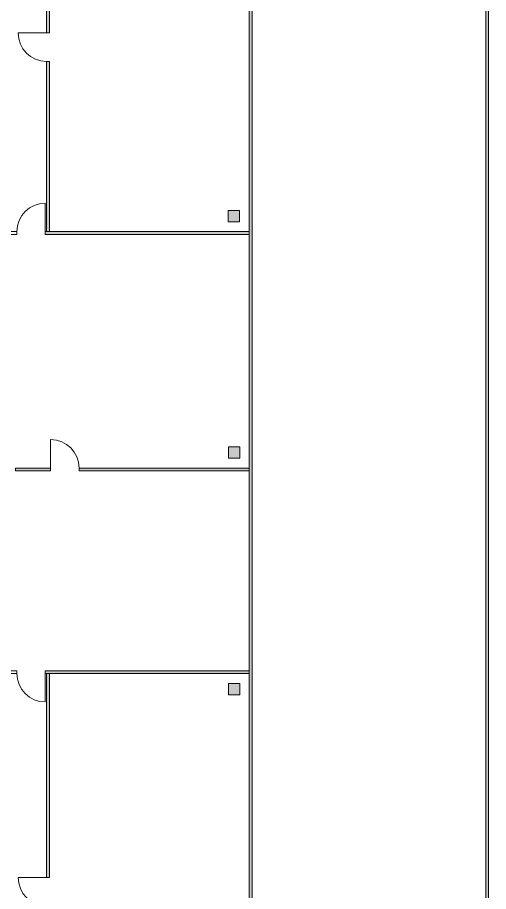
# Model space of a CAD drawing. Header units: inches. Extents: x 33931 to 204452, y 8264 to 159539.
# Drawn here: x 187718 to 204450, y 26922 to 57968 of the extents above; entities that cross this region are included whole.
import ezdxf

# ---------------------------------------------------------------- set-up
doc = ezdxf.new("R2010")
doc.units = ezdxf.units.IN
doc.header["$LTSCALE"] = 200
doc.header["$MEASUREMENT"] = 0
doc.linetypes.add('AUSGEZOGEN', pattern=[0])
doc.linetypes.add('Standardmuster', pattern=[0])
doc.layers.add('Grundebene', color=7, linetype='Continuous')

# ---------------------------------------------------------------- blocks, each defined once
blk = doc.blocks.new('COMPLEXOBJECT_1-340B')
at = {"layer": 'Grundebene', "true_color": 0x000000, "transparency": 33554687}
blk.add_hatch(color=18, dxfattribs=at).paths.add_polyline_path([(161401, 34764), (185296, 34764), (185296, 34664), (161401, 34664)], flags=0)
at = {"layer": 'Grundebene', "color": 18, "linetype": 'AUSGEZOGEN', "lineweight": 13, "true_color": 0x000000}
for points in [[(185296, 34764), (161401, 34764), (161401, 34664), (185296, 34664), (185296, 34764)], [(186306, 34764), (186306, 34664), (187696, 34664), (187696, 34764), (186306, 34764)], [(188706, 34764), (188706, 34664), (195951, 34664), (195951, 34764), (188706, 34764)]]:
    blk.add_lwpolyline(points, dxfattribs=at)
blk = doc.blocks.new('COMPLEXOBJECT_2-3416')
at = {"layer": 'Grundebene', "color": 18, "linetype": 'AUSGEZOGEN', "lineweight": 13, "true_color": 0x000000}
for points in [[(185295.957615, 50363.75), (173225.957615, 50363.75), (173225.957615, 50352.29319), (173175.957615, 50352.29319), (173175.957615, 50363.75), (171800.876285, 50363.75), (171800.876185, 50363.55876), (171700.876185, 50363.58387), (171700.876265, 50363.75), (169900.876195, 50363.75), (169900.876185, 50363.58387), (169800.876185, 50363.58387), (169800.876195, 50363.75), (168425.957615, 50363.75), (168425.957615, 50352.29319), (168375.957615, 50352.29319), (168375.957615, 50363.75), (161400.957615, 50363.75), (161400.957615, 50263.75), (165950.957615, 50263.75), (165950.957615, 50313.75), (166050.957615, 50313.75), (166050.957615, 50263.75), (185295.957615, 50263.75), (185295.957615, 50363.75)], [(187695.957615, 50363.75), (186305.957615, 50363.75), (186305.957615, 50263.75), (187695.957615, 50263.75), (187695.957615, 50363.75)], [(195950.957615, 50363.75), (188705.957615, 50363.75), (188705.957615, 50263.75), (195950.957615, 50263.75), (195950.957615, 50363.75)]]:
    blk.add_lwpolyline(points, dxfattribs=at)
blk = doc.blocks.new('COMPLEXOBJECT_22-34A4')
at = {"layer": 'Grundebene', "color": 18, "linetype": 'AUSGEZOGEN', "lineweight": 13, "true_color": 0x000000}
for points in [[(188750.957615, 34663.75), (188750.957615, 27418.75), (188850.957615, 27418.75), (188850.957615, 34663.75), (188750.957615, 34663.75)], [(188850.957615, 25162.33657), (188850.957615, 26408.75), (188750.957615, 26408.75), (188750.957615, 25162.33657), (188850.957615, 25162.33657)]]:
    blk.add_lwpolyline(points, dxfattribs=at)
blk = doc.blocks.new('COMPLEXOBJECT_32-34D1')
at = {"layer": 'Grundebene', "color": 18, "linetype": 'AUSGEZOGEN', "lineweight": 13, "true_color": 0x000000}
for points in [[(187650.957615, 41863.75), (188895.957615, 41863.75), (188895.957615, 41963.75), (187650.957615, 41963.75), (187650.957615, 41863.75)], [(189905.957615, 41863.75), (195950.957615, 41863.75), (195950.957615, 41963.75), (189905.957615, 41963.75), (189905.957615, 41863.75)]]:
    blk.add_lwpolyline(points, dxfattribs=at)
blk = doc.blocks.new('COMPLEXOBJECT_37-34E5')
at = {"layer": 'Grundebene', "color": 18, "linetype": 'AUSGEZOGEN', "lineweight": 13, "true_color": 0x000000}
for points in [[(188750.957615, 59863.75), (188750.957615, 57418.75), (188850.957615, 57418.75), (188850.957615, 59863.75), (188750.957615, 59863.75)], [(188750.957615, 56408.75), (188750.957615, 50363.75), (188850.957615, 50363.75), (188850.957615, 56408.75), (188750.957615, 56408.75)]]:
    blk.add_lwpolyline(points, dxfattribs=at)
blk = doc.blocks.new('door-4F84')
at = {"layer": 'Grundebene', "color": 18, "linetype": 'Standardmuster', "lineweight": 13, "true_color": 0x000000}
blk.add_line((188705.866435, 34663.74999), (188705.866435, 33653.74999), dxfattribs=at)
blk.add_arc((188705.866435, 34663.74999), 1010, 180, 270, dxfattribs=at)
blk = doc.blocks.new('door-4FC3')
at = {"layer": 'Grundebene', "color": 18, "linetype": 'Standardmuster', "lineweight": 13, "true_color": 0x000000}
blk.add_line((188750.957615, 27418.75), (187740.957615, 27418.75), dxfattribs=at)
blk.add_arc((188750.957615, 27418.75), 1010, 180, 270, dxfattribs=at)
blk = doc.blocks.new('door-4FD7')
at = {"layer": 'Grundebene', "color": 18, "linetype": 'Standardmuster', "lineweight": 13, "true_color": 0x000000}
blk.add_line((188895.957615, 41963.75), (188895.957615, 42973.75), dxfattribs=at)
blk.add_arc((188895.957615, 41963.75), 1010, 0, 90, dxfattribs=at)
blk = doc.blocks.new('door-4FEB')
at = {"layer": 'Grundebene', "color": 18, "linetype": 'Standardmuster', "lineweight": 13, "true_color": 0x000000}
blk.add_line((188705.957615, 50363.75), (188705.957615, 51373.75), dxfattribs=at)
blk.add_arc((188705.957615, 50363.75), 1010, 90, 180, dxfattribs=at)
blk = doc.blocks.new('door-4FF5')
at = {"layer": 'Grundebene', "color": 18, "linetype": 'Standardmuster', "lineweight": 13, "true_color": 0x000000}
blk.add_line((188750.957615, 57418.75), (187740.957615, 57418.75), dxfattribs=at)
blk.add_arc((188750.957615, 57418.75), 1010, 180, 270, dxfattribs=at)

msp = doc.modelspace()

# ---------------------------------------------------------------- hatches: boundary and pattern name
at = {"layer": 'Grundebene', "true_color": 0x000000, "transparency": 33554687}
for points in [[(204450.379645, 68363.7463), (204450.379595, 16763.75), (204350.372835, 16763.75), (204351.535585, 68263.75371), (204350.372795, 68363.7538)], [(196050.957615, 68263.75), (196050.957615, 16663.75), (195950.957615, 16663.75), (195950.957615, 68263.75)], [(188750.957615, 57418.75), (188750.957615, 59863.75), (188850.957615, 59863.75), (188850.957615, 57418.75)], [(188750.957615, 50363.75), (188750.957615, 56408.75), (188850.957615, 56408.75), (188850.957615, 50363.75)], [(195600.957615, 50713.75), (195200.957615, 50713.75), (195200.957615, 51113.75), (195600.957615, 51113.75)], [(188705.957615, 50363.75), (195950.957615, 50363.75), (195950.957615, 50263.75), (188705.957615, 50263.75)], [(195615.437865, 42313.75), (195215.437865, 42313.75), (195215.437865, 42713.75), (195615.437865, 42713.75)], [(188895.957615, 41863.75), (187650.957615, 41863.75), (187650.957615, 41963.75), (188895.957615, 41963.75)], [(195950.957615, 41863.75), (189905.957615, 41863.75), (189905.957615, 41963.75), (195950.957615, 41963.75)], [(188705.866435, 34663.74999), (188705.957425, 34763.750363), (195950.957615, 34763.75002), (195950.957615, 34663.74998)], [(188750.957615, 27418.75), (188750.957615, 34663.75), (188850.957615, 34663.75), (188850.957615, 27418.75)], [(195615.437865, 33913.75), (195215.437865, 33913.75), (195215.437865, 34313.75), (195615.437865, 34313.75)]]:
    msp.add_hatch(color=18, dxfattribs=at).paths.add_polyline_path(points, flags=0)

# ---------------------------------------------------------------- linework, layer by layer
at = {"layer": 'Grundebene', "color": 18, "linetype": 'AUSGEZOGEN', "lineweight": 13, "true_color": 0x000000}
for p, q in [((204450.379595, 16763.75), (204450.379645, 68363.7463)), ((195950.957615, 68263.75), (195950.957615, 41863.75)), ((196050.957615, 41863.75), (196050.957615, 68263.75)), ((204351.535585, 68263.75371), (204350.372835, 16763.75)), ((188750.957615, 59863.75), (188750.957615, 57418.75)), ((188850.957615, 57418.75), (188850.957615, 59863.75)), ((188850.957615, 57418.75), (188750.957615, 57418.75)), ((188750.957615, 57418.75), (188850.957615, 57418.75)), ((188750.957615, 56408.75), (188750.957615, 50363.75)), ((188750.957615, 56408.75), (188850.957615, 56408.75)), ((188850.957615, 56408.75), (188750.957615, 56408.75)), ((188850.957615, 50363.75), (188850.957615, 56408.75)), ((195200.957615, 51113.75), (195200.957615, 50713.75)), ((195600.957615, 51113.75), (195200.957615, 51113.75)), ((195600.957615, 50713.75), (195600.957615, 51113.75)), ((195200.957615, 50713.75), (195600.957615, 50713.75)), ((188750.957615, 50363.75), (188705.957615, 50363.75)), ((188705.957615, 50263.75), (188705.957615, 50363.75)), ((188705.957615, 50363.75), (188705.957615, 50263.75)), ((195950.957615, 50363.75), (188850.957615, 50363.75)), ((195950.957615, 50263.75), (195950.957615, 50363.75)), ((188705.957615, 50263.75), (195950.957615, 50263.75)), ((195615.437865, 42713.75), (195215.437865, 42713.75)), ((195215.437865, 42713.75), (195215.437865, 42313.75)), ((195615.437865, 42313.75), (195615.437865, 42713.75)), ((195215.437865, 42313.75), (195615.437865, 42313.75)), ((188895.957615, 41963.75), (188895.957615, 41863.75)), ((188895.957615, 41963.75), (188895.957615, 41863.75)), ((189905.957615, 41863.75), (189905.957615, 41963.75)), ((195950.957615, 41963.75), (189905.957615, 41963.75)), ((189905.957615, 41863.75), (189905.957615, 41963.75)), ((195950.957615, 41863.75), (195950.957615, 41963.75)), ((187650.957615, 41863.75), (188895.957615, 41863.75)), ((195950.957615, 41863.75), (195950.957615, 16663.75)), ((196050.957615, 16663.75), (196050.957615, 41863.75)), ((195950.957615, 34763.75002), (188705.957425, 34763.750363)), ((188750.957615, 34663.75), (188750.957615, 27418.75)), ((188850.957615, 27418.75), (188850.957615, 34663.75)), ((188850.957615, 34663.74999), (195950.957615, 34663.74998)), ((195950.957615, 34663.74998), (195950.957615, 34763.75002)), ((195215.437865, 34313.75), (195215.437865, 33913.75)), ((195615.437865, 34313.75), (195215.437865, 34313.75)), ((195615.437865, 33913.75), (195615.437865, 34313.75)), ((195215.437865, 33913.75), (195615.437865, 33913.75)), ((188850.957615, 27418.75), (188750.957615, 27418.75)), ((188750.957615, 27418.75), (188850.957615, 27418.75))]:
    msp.add_line(p, q, dxfattribs=at)
for points in [[(204450.379595, 16763.75), (204450.379645, 68363.7463), (204350.372795, 68363.7538), (204351.535585, 68263.75371), (204350.372835, 16763.75), (204450.379595, 16763.75)], [(196050.957615, 16663.75), (196050.957615, 68263.75), (195950.957615, 68263.75), (195950.957615, 16663.75), (196050.957615, 16663.75)], [(188750.957615, 59863.75), (188750.957615, 57418.75), (188850.957615, 57418.75), (188850.957615, 59863.75), (188750.957615, 59863.75)], [(188750.957615, 56408.75), (188750.957615, 50363.75), (188850.957615, 50363.75), (188850.957615, 56408.75), (188750.957615, 56408.75)], [(195200.957615, 50713.75), (195600.957615, 50713.75), (195600.957615, 51113.75), (195200.957615, 51113.75), (195200.957615, 50713.75)], [(195950.957615, 50363.75), (188705.957615, 50363.75), (188705.957615, 50263.75), (195950.957615, 50263.75), (195950.957615, 50363.75)], [(195215.437865, 42313.75), (195615.437865, 42313.75), (195615.437865, 42713.75), (195215.437865, 42713.75), (195215.437865, 42313.75)], [(187650.957615, 41863.75), (188895.957615, 41863.75), (188895.957615, 41963.75), (187650.957615, 41963.75), (187650.957615, 41863.75)], [(189905.957615, 41863.75), (195950.957615, 41863.75), (195950.957615, 41963.75), (189905.957615, 41963.75), (189905.957615, 41863.75)], [(188705.957425, 34763.750363), (188705.866435, 34663.74999), (195950.957615, 34663.74998), (195950.957615, 34763.75002), (188705.957425, 34763.750363)], [(188750.957615, 34663.75), (188750.957615, 27418.75), (188850.957615, 27418.75), (188850.957615, 34663.75), (188750.957615, 34663.75)], [(195215.437865, 33913.75), (195615.437865, 33913.75), (195615.437865, 34313.75), (195215.437865, 34313.75), (195215.437865, 33913.75)]]:
    msp.add_lwpolyline(points, dxfattribs=at)

# ---------------------------------------------------------------- block references
at = {"layer": 'Grundebene'}
for name in ['COMPLEXOBJECT_37-34E5', 'door-4FF5', 'door-4FEB', 'COMPLEXOBJECT_2-3416', 'door-4FD7', 'COMPLEXOBJECT_32-34D1', 'COMPLEXOBJECT_1-340B', 'door-4F84', 'COMPLEXOBJECT_22-34A4', 'door-4FC3']:
    msp.add_blockref(name, (0, 0), dxfattribs=at)

doc.saveas('drawing.dxf')
